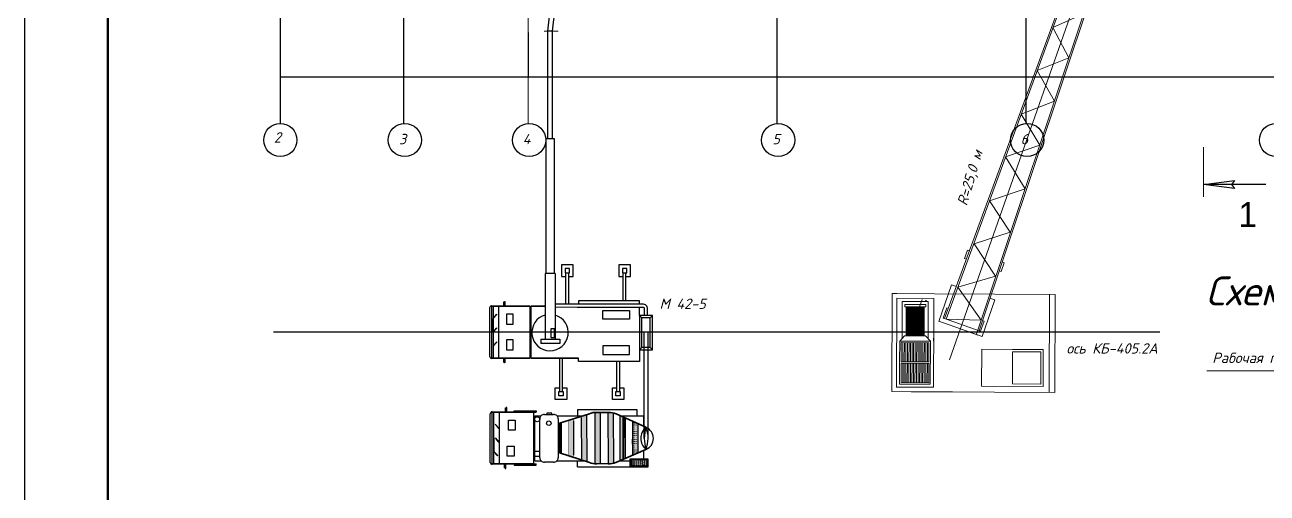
# Model space of a CAD drawing. Header units: millimetres. Extents: x -152693 to 518302, y -31658 to 793547.
# Drawn here: x 332112 to 362055, y 82745 to 94036 of the extents above; entities that cross this region are included whole.
import ezdxf

# ---------------------------------------------------------------- set-up
doc = ezdxf.new("R2010")
doc.units = ezdxf.units.MM
for name, pattern in [('K5LT_AXLED', [19.5, 15, -1.5, 1.5, -1.5]), ('K5LT_REINFORCED', [0]), ('K5LT_THIN', [0])]:
    doc.linetypes.add(name, pattern=pattern)
doc.layers.get('Defpoints').update_dxf_attribs({"color": 2})
for name, color, linetype in [('NABEREJNAJA', 7, 'Continuous'), ('Системный слой', 7, 'Continuous'), ('Слой 1', 7, 'Continuous')]:
    doc.layers.add(name, color=color, linetype=linetype)
doc.layers.add('Несущие линии', color=1, linetype='Continuous', lineweight=50)
doc.styles.get("Standard").update_dxf_attribs({"font": 'arial.ttf'})
doc.styles.add('стиль4', font='isocpeui.ttf', dxfattribs={"height": 2.5})
doc.dimstyles.new('Копия(3) ISO-25', dxfattribs={"dimtxt": 2, "dimasz": 2.5, "dimexe": 1.25, "dimexo": 0.3, "dimgap": 0.3, "dimtad": 1, "dimzin": 9, "dimtxsty": 'стиль4', "dimblk": 'OBLIQUE', "dimcen": 2.5, "dimdle": 1, "dimadec": 0, "dimazin": 0, "dimtfac": 1, "dimtmove": 0, "dimatfit": 3, "dimfxl": 1, "dimarcsym": 0})

# ---------------------------------------------------------------- blocks, each defined once
blk = doc.blocks.new('_Oblique')
at = {"color": 0, "linetype": 'ByBlock', "lineweight": -2}
blk.add_line((-0.5, -0.5), (0.5, 0.5), dxfattribs=at)
blk = doc.blocks.new('*D231')
at = {"color": 0, "lineweight": -2, "transparency": 16777216}
for p, q in [((338269, 93263), (338269, 92779)), ((341240, 93263), (341240, 92779)), ((338268, 92780), (341241, 92780))]:
    blk.add_line(p, q, dxfattribs=at)
at = {"layer": 'Defpoints', "color": 0, "transparency": 16777216}
for p in [(338269, 93264), (341240, 93264), (341240, 92780)]:
    blk.add_point(p, dxfattribs=at)
at = {"color": 0, "lineweight": -2, "transparency": 16777216, "xscale": 2.5, "yscale": 2.5, "zscale": 2.5, "rotation": 180}
blk.add_blockref('_Oblique', (338269, 92780), dxfattribs=at)
at = {"color": 0, "lineweight": -2, "transparency": 16777216, "xscale": 2.5, "yscale": 2.5, "zscale": 2.5}
blk.add_blockref('_Oblique', (341240, 92780), dxfattribs=at)
at = {"color": 0, "lineweight": 9, "transparency": 16777216, "insert": (339295, 92782), "char_height": 2.5, "attachment_point": 5, "style": 'стиль4'}
blk.add_mtext('3000', dxfattribs=at)
blk = doc.blocks.new('*D232')
at = {"color": 0, "lineweight": -2, "transparency": 16777216}
for p, q in [((344240, 93852), (344240, 92779)), ((341240, 93263), (341240, 92779)), ((341239, 92780), (344241, 92780))]:
    blk.add_line(p, q, dxfattribs=at)
at = {"layer": 'Defpoints', "color": 0, "transparency": 16777216}
for p in [(344240, 93853), (341240, 93264), (344240, 92780)]:
    blk.add_point(p, dxfattribs=at)
at = {"color": 0, "lineweight": -2, "transparency": 16777216, "xscale": 2.5, "yscale": 2.5, "zscale": 2.5, "rotation": 180}
blk.add_blockref('_Oblique', (341240, 92780), dxfattribs=at)
at = {"color": 0, "lineweight": -2, "transparency": 16777216, "xscale": 2.5, "yscale": 2.5, "zscale": 2.5}
blk.add_blockref('_Oblique', (344240, 92780), dxfattribs=at)
at = {"color": 0, "lineweight": 9, "transparency": 16777216, "insert": (342740, 92782), "char_height": 2.5, "attachment_point": 5, "style": 'стиль4'}
blk.add_mtext('3000', dxfattribs=at)
blk = doc.blocks.new('*D233')
at = {"color": 0, "lineweight": -2, "transparency": 16777216}
for p, q in [((344240, 93852), (344240, 92779)), ((350240, 93263), (350240, 92779)), ((344239, 92780), (350241, 92780))]:
    blk.add_line(p, q, dxfattribs=at)
at = {"layer": 'Defpoints', "color": 0, "transparency": 16777216}
for p in [(344240, 93853), (350240, 93264), (350240, 92780)]:
    blk.add_point(p, dxfattribs=at)
at = {"color": 0, "lineweight": -2, "transparency": 16777216, "xscale": 2.5, "yscale": 2.5, "zscale": 2.5, "rotation": 180}
blk.add_blockref('_Oblique', (344240, 92780), dxfattribs=at)
at = {"color": 0, "lineweight": -2, "transparency": 16777216, "xscale": 2.5, "yscale": 2.5, "zscale": 2.5}
blk.add_blockref('_Oblique', (350240, 92780), dxfattribs=at)
at = {"color": 0, "lineweight": 9, "transparency": 16777216, "insert": (346752, 92782), "char_height": 2.5, "attachment_point": 5, "style": 'стиль4'}
blk.add_mtext('6000', dxfattribs=at)
blk = doc.blocks.new('*D234')
at = {"color": 0, "lineweight": -2, "transparency": 16777216}
for p, q in [((350240, 93263), (350240, 92779)), ((356240, 93263), (356240, 92779)), ((350239, 92780), (356241, 92780))]:
    blk.add_line(p, q, dxfattribs=at)
at = {"layer": 'Defpoints', "color": 0, "transparency": 16777216}
for p in [(350240, 93264), (356240, 93264), (356240, 92780)]:
    blk.add_point(p, dxfattribs=at)
at = {"color": 0, "lineweight": -2, "transparency": 16777216, "xscale": 2.5, "yscale": 2.5, "zscale": 2.5, "rotation": 180}
blk.add_blockref('_Oblique', (350240, 92780), dxfattribs=at)
at = {"color": 0, "lineweight": -2, "transparency": 16777216, "xscale": 2.5, "yscale": 2.5, "zscale": 2.5}
blk.add_blockref('_Oblique', (356240, 92780), dxfattribs=at)
at = {"color": 0, "lineweight": 9, "transparency": 16777216, "insert": (352752, 92782), "char_height": 2.5, "attachment_point": 5, "style": 'стиль4'}
blk.add_mtext('6000', dxfattribs=at)
blk = doc.blocks.new('*D235')
at = {"color": 0, "lineweight": -2, "transparency": 16777216}
for p, q in [((356240, 93263), (356240, 92779)), ((362240, 93263), (362240, 92779)), ((356239, 92780), (362241, 92780))]:
    blk.add_line(p, q, dxfattribs=at)
at = {"layer": 'Defpoints', "color": 0, "transparency": 16777216}
for p in [(356240, 93264), (362240, 93264), (362240, 92780)]:
    blk.add_point(p, dxfattribs=at)
at = {"color": 0, "lineweight": -2, "transparency": 16777216, "xscale": 2.5, "yscale": 2.5, "zscale": 2.5, "rotation": 180}
blk.add_blockref('_Oblique', (356240, 92780), dxfattribs=at)
at = {"color": 0, "lineweight": -2, "transparency": 16777216, "xscale": 2.5, "yscale": 2.5, "zscale": 2.5}
blk.add_blockref('_Oblique', (362240, 92780), dxfattribs=at)
at = {"color": 0, "lineweight": 9, "transparency": 16777216, "insert": (358752, 92782), "char_height": 2.5, "attachment_point": 5, "style": 'стиль4'}
blk.add_mtext('6000', dxfattribs=at)
blk = doc.blocks.new('тмитмит')
at = {"lineweight": 13}
for p, q in [((1269.92, -4810.59), (1301.14, -4725.33)), ((1270.09, -4810.65), (1301.25, -4725.56)), ((1270.52, -4815.56), (1302.12, -4725.34)), ((1273.91, -4811.99), (1302.66, -4726.06)), ((1274.09, -4812.05), (1302.89, -4725.94)), ((1301.94, -4728.21), (1301.13, -4725.89)), ((1301.13, -4725.89), (1302.66, -4726.06)), ((1301.15, -4725.32), (1302.89, -4725.94)), ((1301.25, -4725.56), (1301.92, -4725.8)), ((1301.99, -4725.59), (1301.91, -4725.83)), ((1301.92, -4725.8), (1301.91, -4725.83)), ((1301.91, -4725.83), (1301.98, -4725.86)), ((1302.05, -4725.65), (1301.98, -4725.86)), ((1301.99, -4725.59), (1302.06, -4725.61)), ((1301.99, -4725.82), (1302.66, -4726.06)), ((1302.05, -4725.65), (1302.06, -4725.61)), ((1299.81, -4729.5), (1301.94, -4728.21)), ((1300.73, -4731.84), (1299.81, -4729.5)), ((1298.49, -4733.1), (1300.73, -4731.84)), ((1299.52, -4735.46), (1298.49, -4733.1)), ((1297.18, -4736.67), (1299.52, -4735.46)), ((1298.31, -4739.06), (1297.18, -4736.67)), ((1295.76, -4740.57), (1298.31, -4739.06)), ((1296.98, -4743.05), (1295.76, -4740.57)), ((1294.45, -4744.15), (1296.98, -4743.05)), ((1294.45, -4744.15), (1295.46, -4747.59)), ((1295.46, -4747.59), (1292.5, -4749.47)), ((1292.5, -4749.47), (1293.71, -4752.83)), ((1293.71, -4752.83), (1290.59, -4754.68)), ((1290.59, -4754.68), (1291.95, -4758.07)), ((1291.95, -4758.07), (1288.68, -4759.89)), ((1288.68, -4759.89), (1290.18, -4763.36)), ((1290.18, -4763.36), (1286.77, -4765.12)), ((1286.77, -4765.12), (1288.42, -4768.62)), ((1288.42, -4768.62), (1284.87, -4770.31)), ((1284.87, -4770.31), (1286.67, -4773.86)), ((1286.67, -4773.86), (1282.97, -4775.49)), ((1282.97, -4775.49), (1284.9, -4779.15)), ((1284.9, -4779.15), (1281.06, -4780.7)), ((1281.06, -4780.7), (1283.14, -4784.4)), ((1283.14, -4784.4), (1279.14, -4785.96)), ((1279.14, -4785.96), (1281.38, -4789.67)), ((1281.38, -4789.67), (1277.25, -4791.1)), ((1277.25, -4791.1), (1279.62, -4794.93)), ((1279.62, -4794.93), (1275.32, -4796.38)), ((1275.32, -4796.38), (1277.82, -4800.16)), ((1277.82, -4800.16), (1273.46, -4801.58)), ((1272.67, -4802.33), (1272.32, -4803.35)), ((1272.67, -4802.33), (1272.92, -4802.41)), ((1273.46, -4801.58), (1276.06, -4805.48)), ((1272.32, -4803.35), (1272.54, -4803.43)), ((1277.1, -4803.87), (1276.74, -4804.9)), ((1276.85, -4803.79), (1277.1, -4803.87)), ((1276.06, -4805.48), (1271.52, -4806.81)), ((1276.51, -4804.82), (1276.74, -4804.9)), ((1269.21, -4810.93), (1270.76, -4806.51)), ((1270.76, -4806.51), (1271.35, -4806.72)), ((1271.52, -4806.81), (1274.32, -4810.77)), ((1263.6, -4807.57), (1263.54, -4819.4)), ((1268.7, -4807.59), (1263.6, -4807.57)), ((1263.6, -4807.57), (1264.16, -4807.57)), ((1263.6, -4807.57), (1263.6, -4808.12)), ((1264.15, -4808.13), (1264.1, -4818.85)), ((1264.15, -4808.13), (1268.61, -4808.15)), ((1264.82, -4808.53), (1264.8, -4812.97)), ((1267.94, -4808.54), (1264.82, -4808.53)), ((1267.64, -4808.89), (1265.12, -4808.88)), ((1265.12, -4808.88), (1265.12, -4809.16)), ((1266.78, -4809.5), (1267.21, -4808.28)), ((1267.57, -4808.4), (1267.76, -4808.47)), ((1267.64, -4808.89), (1267.64, -4809.17)), ((1267.64, -4808.89), (1267.64, -4809.17)), ((1267.92, -4812.99), (1267.94, -4808.54)), ((1268.6, -4810.92), (1268.61, -4808.15)), ((1268.6, -4810.92), (1268.61, -4808.7)), ((1283.25, -4807.67), (1268.7, -4807.59)), ((1274.43, -4812.75), (1275.97, -4808.34)), ((1275.38, -4808.13), (1275.97, -4808.34)), ((1282.51, -4819.5), (1282.57, -4807.66)), ((1283.25, -4807.67), (1283.19, -4819.5)), ((1267.64, -4809.17), (1265.12, -4809.16)), ((1265.12, -4809.16), (1265.28, -4809.16)), ((1265.28, -4809.16), (1265.27, -4812.65)), ((1267.47, -4809.21), (1265.28, -4809.2)), ((1267.47, -4809.24), (1265.28, -4809.23)), ((1267.47, -4809.28), (1265.28, -4809.27)), ((1267.47, -4809.32), (1265.28, -4809.31)), ((1267.47, -4809.36), (1265.28, -4809.34)), ((1267.47, -4809.39), (1265.28, -4809.38)), ((1267.47, -4809.43), (1265.28, -4809.42)), ((1267.47, -4809.47), (1265.28, -4809.46)), ((1267.47, -4809.5), (1265.28, -4809.49)), ((1267.47, -4809.54), (1265.28, -4809.53)), ((1267.47, -4809.58), (1265.28, -4809.57)), ((1267.47, -4809.61), (1265.28, -4809.6)), ((1267.47, -4809.65), (1265.28, -4809.64)), ((1267.47, -4809.69), (1265.28, -4809.68)), ((1267.47, -4809.73), (1265.28, -4809.71)), ((1267.47, -4809.76), (1265.28, -4809.75)), ((1267.47, -4809.8), (1265.28, -4809.79)), ((1267.47, -4809.84), (1265.28, -4809.83)), ((1267.47, -4809.87), (1265.28, -4809.86)), ((1267.47, -4809.91), (1265.28, -4809.9)), ((1267.47, -4809.95), (1265.28, -4809.94)), ((1267.47, -4809.98), (1265.28, -4809.97)), ((1267.47, -4810.02), (1265.28, -4810.01)), ((1267.47, -4810.06), (1265.28, -4810.05)), ((1267.47, -4810.1), (1265.28, -4810.08)), ((1267.47, -4810.13), (1265.28, -4810.12)), ((1267.47, -4810.17), (1265.28, -4810.16)), ((1267.47, -4810.21), (1265.28, -4810.2)), ((1267.47, -4810.24), (1265.28, -4810.23)), ((1267.47, -4810.28), (1265.28, -4810.27)), ((1267.47, -4810.32), (1265.28, -4810.31)), ((1267.47, -4810.35), (1265.28, -4810.34)), ((1267.47, -4810.39), (1265.28, -4810.38)), ((1267.12, -4810.19), (1267.29, -4810.25)), ((1267.47, -4809.17), (1267.46, -4812.66)), ((1267.64, -4809.17), (1267.47, -4809.17)), ((1267.47, -4809.17), (1267.47, -4809.21)), ((1267.47, -4809.21), (1267.47, -4809.24)), ((1267.47, -4809.24), (1267.47, -4809.28)), ((1267.47, -4809.28), (1267.47, -4809.32)), ((1267.47, -4809.32), (1267.47, -4809.36)), ((1267.47, -4809.36), (1267.47, -4809.39)), ((1267.47, -4809.39), (1267.47, -4809.43)), ((1267.47, -4809.43), (1267.47, -4809.47)), ((1267.47, -4809.47), (1267.47, -4809.5)), ((1267.47, -4809.5), (1267.47, -4809.54)), ((1267.47, -4809.54), (1267.47, -4809.58)), ((1267.47, -4809.58), (1267.47, -4809.61)), ((1267.47, -4809.61), (1267.47, -4809.65)), ((1267.47, -4809.65), (1267.47, -4809.69)), ((1267.47, -4809.69), (1267.47, -4809.73)), ((1267.47, -4809.73), (1267.47, -4809.76)), ((1267.47, -4809.76), (1267.47, -4809.8)), ((1267.47, -4809.8), (1267.47, -4809.84)), ((1267.47, -4809.84), (1267.47, -4809.87)), ((1267.47, -4809.87), (1267.47, -4809.91)), ((1267.47, -4809.91), (1267.47, -4809.95)), ((1267.47, -4809.95), (1267.47, -4809.98)), ((1267.47, -4809.98), (1267.47, -4810.02)), ((1267.47, -4810.02), (1267.47, -4810.06)), ((1267.47, -4810.06), (1267.47, -4810.1)), ((1267.47, -4810.1), (1267.47, -4810.13)), ((1267.47, -4810.13), (1267.47, -4810.17)), ((1267.47, -4810.17), (1267.47, -4810.21)), ((1267.47, -4810.21), (1267.47, -4810.24)), ((1267.47, -4810.24), (1267.47, -4810.28)), ((1267.47, -4810.28), (1267.47, -4810.32)), ((1267.47, -4810.32), (1267.47, -4810.35)), ((1267.47, -4810.35), (1267.47, -4810.39)), ((1267.47, -4810.39), (1267.47, -4810.43)), ((1270.17, -4809.31), (1269.75, -4810.54)), ((1270.37, -4809.38), (1270.17, -4809.31)), ((1267.46, -4811.06), (1265.27, -4811.05)), ((1267.46, -4811.09), (1265.27, -4811.08)), ((1267.46, -4811.13), (1265.27, -4811.12)), ((1267.46, -4811.17), (1265.27, -4811.16)), ((1267.46, -4811.2), (1265.27, -4811.19)), ((1267.46, -4811.24), (1265.27, -4811.23)), ((1267.46, -4811.28), (1265.27, -4811.27)), ((1267.46, -4811.32), (1265.27, -4811.3)), ((1267.46, -4811.35), (1265.27, -4811.34)), ((1267.46, -4811.39), (1265.27, -4811.38)), ((1267.46, -4811.43), (1265.27, -4811.42)), ((1267.46, -4811.46), (1265.27, -4811.45)), ((1267.46, -4811.5), (1265.27, -4811.49)), ((1267.46, -4811.54), (1265.27, -4811.53)), ((1267.46, -4811.57), (1265.27, -4811.56)), ((1267.46, -4811.61), (1265.27, -4811.6)), ((1267.46, -4811.65), (1265.27, -4811.64)), ((1267.46, -4811.69), (1265.27, -4811.67)), ((1267.46, -4811.72), (1265.27, -4811.71)), ((1267.46, -4811.76), (1265.27, -4811.75)), ((1267.46, -4811.8), (1265.27, -4811.79)), ((1267.46, -4811.83), (1265.27, -4811.82)), ((1267.46, -4811.87), (1265.27, -4811.86)), ((1267.47, -4810.43), (1265.28, -4810.42)), ((1267.47, -4810.47), (1265.28, -4810.45)), ((1267.47, -4810.5), (1265.28, -4810.49)), ((1267.47, -4810.54), (1265.28, -4810.53)), ((1267.47, -4810.58), (1265.28, -4810.57)), ((1267.47, -4810.61), (1265.28, -4810.6)), ((1267.47, -4810.65), (1265.28, -4810.64)), ((1267.47, -4810.69), (1265.28, -4810.68)), ((1267.47, -4810.72), (1265.28, -4810.71)), ((1267.46, -4810.76), (1265.28, -4810.75)), ((1267.46, -4810.8), (1265.28, -4810.79)), ((1267.46, -4810.83), (1265.28, -4810.82)), ((1267.46, -4810.87), (1265.28, -4810.86)), ((1267.46, -4810.91), (1265.28, -4810.9)), ((1267.46, -4810.95), (1265.28, -4810.94)), ((1267.46, -4810.98), (1265.28, -4810.97)), ((1267.46, -4811.02), (1265.28, -4811.01)), ((1267.47, -4810.72), (1267.46, -4810.76)), ((1267.46, -4810.76), (1267.46, -4810.8)), ((1267.46, -4810.8), (1267.46, -4810.83)), ((1267.46, -4810.83), (1267.46, -4810.87)), ((1267.46, -4810.87), (1267.46, -4810.91)), ((1267.46, -4810.91), (1267.46, -4810.95)), ((1267.46, -4810.95), (1267.46, -4810.98)), ((1267.46, -4810.98), (1267.46, -4811.02)), ((1267.46, -4811.02), (1267.46, -4811.06)), ((1267.46, -4811.06), (1267.46, -4811.09)), ((1267.46, -4811.09), (1267.46, -4811.13)), ((1267.46, -4811.13), (1267.46, -4811.17)), ((1267.46, -4811.17), (1267.46, -4811.2)), ((1267.46, -4811.2), (1267.46, -4811.24)), ((1267.46, -4811.24), (1267.46, -4811.28)), ((1267.46, -4811.28), (1267.46, -4811.32)), ((1267.46, -4811.32), (1267.46, -4811.35)), ((1267.46, -4811.35), (1267.46, -4811.39)), ((1267.46, -4811.39), (1267.46, -4811.43)), ((1267.46, -4811.43), (1267.46, -4811.46)), ((1267.46, -4811.46), (1267.46, -4811.5)), ((1267.46, -4811.5), (1267.46, -4811.54)), ((1267.46, -4811.54), (1267.46, -4811.57)), ((1267.46, -4811.57), (1267.46, -4811.61)), ((1267.46, -4811.61), (1267.46, -4811.65)), ((1267.46, -4811.65), (1267.46, -4811.69)), ((1267.46, -4811.69), (1267.46, -4811.72)), ((1267.46, -4811.72), (1267.46, -4811.76)), ((1267.46, -4811.76), (1267.46, -4811.8)), ((1267.46, -4811.8), (1267.46, -4811.83)), ((1267.46, -4811.83), (1267.46, -4811.87)), ((1267.46, -4811.87), (1267.46, -4811.91)), ((1267.47, -4810.43), (1267.47, -4810.47)), ((1267.47, -4810.47), (1267.47, -4810.5)), ((1267.47, -4810.5), (1267.47, -4810.54)), ((1267.47, -4810.54), (1267.47, -4810.58)), ((1267.47, -4810.58), (1267.47, -4810.61)), ((1267.47, -4810.61), (1267.47, -4810.65)), ((1267.47, -4810.65), (1267.47, -4810.69)), ((1267.47, -4810.69), (1267.47, -4810.72)), ((1268.56, -4818.87), (1268.6, -4810.92)), ((1274.43, -4812.75), (1269.2, -4810.92)), ((1269.92, -4810.6), (1269.75, -4810.54)), ((1269.92, -4810.6), (1274.09, -4812.05)), ((1274.32, -4810.77), (1270.09, -4810.65)), ((1271.82, -4811.84), (1273.92, -4812.57)), ((1274.68, -4810.89), (1274.26, -4812.11)), ((1274.49, -4810.83), (1274.68, -4810.89)), ((1274.49, -4810.83), (1274.68, -4810.89)), ((1264.48, -4815.8), (1264.5, -4813.3)), ((1265.1, -4812.65), (1264.5, -4813.3)), ((1268.22, -4813.32), (1264.5, -4813.3)), ((1264.89, -4813.3), (1264.71, -4813.3)), ((1265.08, -4813.3), (1264.89, -4813.3)), ((1265.26, -4813.3), (1265.08, -4813.3)), ((1267.62, -4812.66), (1265.1, -4812.65)), ((1265.44, -4813.3), (1265.26, -4813.3)), ((1267.46, -4811.91), (1265.27, -4811.9)), ((1267.46, -4811.94), (1265.27, -4811.93)), ((1267.46, -4811.98), (1265.27, -4811.97)), ((1267.46, -4812.02), (1265.27, -4812.01)), ((1267.46, -4812.06), (1265.27, -4812.04)), ((1267.46, -4812.09), (1265.27, -4812.08)), ((1267.46, -4812.13), (1265.27, -4812.12)), ((1267.46, -4812.17), (1265.27, -4812.16)), ((1267.46, -4812.2), (1265.27, -4812.19)), ((1267.46, -4812.24), (1265.27, -4812.23)), ((1267.46, -4812.28), (1265.27, -4812.27)), ((1267.46, -4812.31), (1265.27, -4812.3)), ((1267.46, -4812.35), (1265.27, -4812.34)), ((1267.46, -4812.39), (1265.27, -4812.38)), ((1267.46, -4812.43), (1265.27, -4812.41)), ((1267.46, -4812.46), (1265.27, -4812.45)), ((1267.46, -4812.5), (1265.27, -4812.49)), ((1267.46, -4812.54), (1265.27, -4812.53)), ((1267.46, -4812.57), (1265.27, -4812.56)), ((1267.46, -4812.61), (1265.27, -4812.6)), ((1267.46, -4812.65), (1265.27, -4812.64)), ((1265.63, -4813.3), (1265.44, -4813.3)), ((1265.81, -4813.3), (1265.63, -4813.3)), ((1266, -4813.3), (1265.81, -4813.3)), ((1266.18, -4813.3), (1266, -4813.3)), ((1266.37, -4813.31), (1266.18, -4813.3)), ((1266.55, -4813.31), (1266.37, -4813.31)), ((1266.74, -4813.31), (1266.55, -4813.31)), ((1266.92, -4813.31), (1266.74, -4813.31)), ((1267.11, -4813.31), (1266.92, -4813.31)), ((1267.29, -4813.31), (1267.11, -4813.31)), ((1267.48, -4813.31), (1267.29, -4813.31)), ((1267.46, -4811.91), (1267.46, -4811.94)), ((1267.46, -4811.94), (1267.46, -4811.98)), ((1267.46, -4811.98), (1267.46, -4812.02)), ((1267.46, -4812.02), (1267.46, -4812.06)), ((1267.46, -4812.06), (1267.46, -4812.09)), ((1267.46, -4812.09), (1267.46, -4812.13)), ((1267.46, -4812.13), (1267.46, -4812.17)), ((1267.46, -4812.17), (1267.46, -4812.2)), ((1267.46, -4812.2), (1267.46, -4812.24)), ((1267.46, -4812.24), (1267.46, -4812.28)), ((1267.46, -4812.28), (1267.46, -4812.31)), ((1267.46, -4812.31), (1267.46, -4812.35)), ((1267.46, -4812.35), (1267.46, -4812.39)), ((1267.46, -4812.39), (1267.46, -4812.43)), ((1267.46, -4812.43), (1267.46, -4812.46)), ((1267.46, -4812.46), (1267.46, -4812.5)), ((1267.46, -4812.5), (1267.46, -4812.54)), ((1267.46, -4812.54), (1267.46, -4812.57)), ((1267.46, -4812.57), (1267.46, -4812.61)), ((1267.46, -4812.61), (1267.46, -4812.65)), ((1267.66, -4813.31), (1267.48, -4813.31)), ((1267.62, -4812.66), (1268.22, -4813.32)), ((1267.85, -4813.31), (1267.66, -4813.31)), ((1268.03, -4813.31), (1267.85, -4813.31)), ((1268.22, -4813.32), (1268.03, -4813.31)), ((1268.19, -4818.5), (1268.22, -4813.32)), ((1268.22, -4813.32), (1268.21, -4815.91)), ((1268.59, -4812.95), (1268.59, -4813.32)), ((1273.91, -4811.99), (1273.73, -4812.51)), ((1273.92, -4812.57), (1273.74, -4812.51)), ((1274.09, -4812.05), (1274.26, -4812.11)), ((1264.7, -4813.48), (1264.69, -4815.8)), ((1268.03, -4813.5), (1264.7, -4813.48)), ((1264.89, -4813.48), (1264.88, -4815.8)), ((1265.07, -4813.48), (1265.06, -4815.8)), ((1265.26, -4813.49), (1265.25, -4815.8)), ((1265.44, -4813.49), (1265.43, -4815.8)), ((1265.63, -4813.49), (1265.62, -4815.8)), ((1265.81, -4813.49), (1265.8, -4815.8)), ((1266, -4813.49), (1265.99, -4815.81)), ((1266.18, -4813.49), (1266.17, -4815.81)), ((1266.37, -4813.49), (1266.36, -4815.81)), ((1266.55, -4813.49), (1266.54, -4815.81)), ((1266.74, -4813.49), (1266.73, -4815.81)), ((1266.92, -4813.49), (1266.91, -4815.81)), ((1267.11, -4813.49), (1267.1, -4815.81)), ((1267.29, -4813.5), (1267.28, -4815.81)), ((1267.48, -4813.5), (1267.47, -4815.81)), ((1267.66, -4813.5), (1267.65, -4815.81)), ((1267.85, -4813.5), (1267.84, -4815.81)), ((1268.03, -4813.5), (1268.02, -4815.82)), ((1274.38, -4818.72), (1274.4, -4814.28)), ((1274.4, -4814.28), (1281.8, -4814.32)), ((1278.1, -4814.58), (1278.08, -4818.46)), ((1281.8, -4814.32), (1278.1, -4814.3)), ((1281.52, -4814.59), (1278.1, -4814.58)), ((1281.52, -4814.59), (1281.5, -4818.48)), ((1281.8, -4814.32), (1281.52, -4814.32)), ((1281.78, -4818.76), (1281.8, -4814.32)), ((1281.8, -4814.32), (1281.8, -4814.59)), ((1264.47, -4818.48), (1264.48, -4815.8)), ((1264.69, -4815.98), (1264.68, -4818.3)), ((1268.02, -4815.82), (1264.69, -4815.8)), ((1268.02, -4816), (1264.69, -4815.98)), ((1264.88, -4815.98), (1264.87, -4818.3)), ((1265.06, -4815.99), (1265.05, -4818.3)), ((1265.25, -4815.99), (1265.24, -4818.3)), ((1265.43, -4815.99), (1265.42, -4818.3)), ((1265.62, -4815.99), (1265.6, -4818.3)), ((1265.8, -4815.99), (1265.79, -4818.31)), ((1265.99, -4815.99), (1265.97, -4818.31)), ((1266.17, -4815.99), (1266.16, -4818.31)), ((1266.36, -4815.99), (1266.34, -4818.31)), ((1266.54, -4815.99), (1266.53, -4818.31)), ((1266.73, -4815.99), (1266.71, -4818.31)), ((1266.91, -4815.99), (1266.9, -4818.31)), ((1267.1, -4816), (1267.08, -4818.31)), ((1267.28, -4816), (1267.27, -4818.31)), ((1267.47, -4816), (1267.45, -4818.31)), ((1267.65, -4816), (1267.64, -4818.32)), ((1267.84, -4816), (1267.82, -4818.32)), ((1268.02, -4816), (1268.01, -4818.32)), ((1268.21, -4815.91), (1268.21, -4815.82)), ((1268.21, -4815.91), (1268.21, -4816)), ((1263.54, -4819.4), (1263.54, -4818.85)), ((1264.1, -4818.85), (1268.56, -4818.87)), ((1264.1, -4818.85), (1264.47, -4818.85)), ((1268.19, -4818.5), (1264.47, -4818.48)), ((1268.01, -4818.32), (1264.68, -4818.3)), ((1268.56, -4818.87), (1268.19, -4818.87)), ((1268.56, -4818.87), (1268.56, -4818.5)), ((1281.78, -4818.76), (1274.38, -4818.72)), ((1281.5, -4818.48), (1278.08, -4818.46)), ((1281.78, -4818.76), (1281.78, -4818.48)), ((1282.51, -4819.5), (1282.52, -4818.76)), ((1268.64, -4819.43), (1263.54, -4819.4)), ((1266.15, -4819.42), (1265.87, -4819.42)), ((1266.42, -4819.42), (1266.15, -4819.42)), ((1266.7, -4819.42), (1266.42, -4819.42)), ((1266.98, -4819.42), (1266.7, -4819.42)), ((1267.26, -4819.42), (1266.98, -4819.42)), ((1267.53, -4819.42), (1267.26, -4819.42)), ((1267.81, -4819.43), (1267.53, -4819.42)), ((1268.09, -4819.43), (1267.81, -4819.43)), ((1268.37, -4819.43), (1268.09, -4819.43)), ((1268.64, -4819.43), (1268.37, -4819.43)), ((1268.64, -4819.43), (1283.19, -4819.5)), ((1268.92, -4819.43), (1268.64, -4819.43)), ((1269.2, -4819.43), (1268.92, -4819.43)), ((1269.48, -4819.43), (1269.2, -4819.43)), ((1269.75, -4819.44), (1269.48, -4819.43)), ((1270.03, -4819.44), (1269.75, -4819.44)), ((1270.31, -4819.44), (1270.03, -4819.44)), ((1270.59, -4819.44), (1270.31, -4819.44)), ((1270.86, -4819.44), (1270.59, -4819.44))]:
    blk.add_line(p, q, dxfattribs=at)
blk.add_arc((1301.96, -4725.81), 0.491, 2.814, 138.579, dxfattribs=at)

msp = doc.modelspace()

# ---------------------------------------------------------------- hatches: boundary and pattern name
for points in [[(345208.5623, 84499.64973), (345338.10938, 84539.78058), (345336.90232, 83608.29416), (345208.19548, 83648.89413)], [(345522.65144, 84596.94767), (345651.83205, 84636.965), (345652.10897, 83508.86372), (345518.15067, 83551.12023)], [(345846.89058, 84691.36336), (345975.87661, 84691.67728), (345978.89298, 83452.28077), (345849.90695, 83451.96685)], [(346166.99325, 84692.14241), (346296.02447, 84673.89185), (346298.94931, 83472.10358), (346170.0116, 83451.93412)], [(346451.6451, 84617.69295), (346527.71287, 84583.80003), (346525.18978, 83559.41792), (346454.29693, 83528.0859)], [(346759.42165, 84480.55934), (346888.59898, 84423.0028), (346888.83405, 83711.18857), (346759.39685, 83655.97446)]]:
    msp.add_hatch(color=256).paths.add_polyline_path(points)

# ---------------------------------------------------------------- linework, layer by layer
at = {"color": 7, "lineweight": 9}
msp.add_line((344240.36288, 103883.49412), (344240.36288, 91658.22345), dxfattribs=at)
at = {"color": 254, "lineweight": 20, "ltscale": 100}
msp.add_line((344629.80114, 93884.70811), (344962.91266, 93884.70811), dxfattribs=at)
for p, q in [((344718.21537, 91284.14853), (344718.21537, 93884.70811)), ((344831.19272, 93884.70811), (344718.21537, 93884.70811)), ((344831.19272, 91284.14853), (344831.19272, 93884.70811)), ((344875.08493, 91284.14853), (344674.32316, 91284.14853)), ((344674.32316, 88043.86445), (344674.32316, 91284.14853)), ((344875.08493, 88043.86445), (344875.08493, 91284.14853)), ((344655.48151, 88043.86445), (344655.48151, 86456.81131)), ((344893.54669, 88043.86445), (344655.48151, 88043.86445)), ((344893.54669, 88043.86445), (344893.54669, 86456.81131)), ((345151.89764, 87298.54216), (345151.89764, 88056.39815)), ((345221.50841, 87298.54216), (345221.50841, 88056.39815)), ((346531.5324, 87382.16216), (346531.5324, 88056.39815)), ((346601.14317, 87382.16216), (346601.14317, 88056.39815)), ((343313.40775, 87214.8686), (343313.66525, 86046.10047)), ((343355.97089, 87262.42228), (343355.97087, 85989.19734)), ((343402.3117, 87250.31608), (343402.3117, 85999.7552)), ((343531.93821, 87250.31608), (343531.93821, 85999.7552)), ((343664.23613, 87349.17781), (343652.13139, 87349.17781)), ((343652.13139, 87349.17781), (343652.13139, 87250.60981)), ((343664.23613, 87250.60981), (343664.23613, 87349.17781)), ((343670.13737, 87331.33263), (343664.23613, 87331.33263)), ((343664.23613, 87308.97649), (343670.13737, 87308.97649)), ((344285.76107, 87250.31607), (344285.76107, 85999.7552)), ((344310.28388, 87250.31607), (344310.28388, 85999.7552)), ((345460.43084, 87298.54216), (344893.54669, 87298.54216)), ((345421.67679, 87224.78127), (344893.54669, 87225.00739)), ((347008.20152, 87223.77943), (345421.67679, 87224.78127)), ((346929.67166, 87382.16216), (345460.42843, 87382.16216)), ((345460.42843, 87382.16216), (345460.43084, 87298.54216)), ((347002.24041, 87298.54216), (345460.43084, 87298.54216)), ((346927.21975, 87029.30307), (346927.34259, 87223.83049)), ((346929.67166, 87298.54216), (346929.67166, 87382.16216)), ((347047.09113, 87029.72727), (347046.8124, 87187.61741)), ((347121.80496, 87029.72727), (347121.80496, 87186.56086)), ((343402.3117, 86952.73209), (343491.11117, 87051.49706)), ((343402.3117, 86625.03564), (343402.3117, 86953.28564)), ((343430.51681, 86997.64046), (343484.52549, 87057.71024)), ((343430.51681, 86997.64046), (343437.1025, 86991.71927)), ((343491.11117, 87051.78905), (343484.52549, 87057.71024)), ((344285.76107, 87118.65027), (344310.28388, 87118.65027)), ((346926.77762, 87029.72727), (346984.97946, 86973.8853)), ((347184.07298, 86974.4513), (346984.97946, 86973.8853)), ((346984.97946, 86257.97017), (346984.97946, 86973.8853)), ((347242.4665, 87029.98266), (347183.99848, 86973.8853)), ((347184.01124, 86257.95793), (347184.05892, 86973.94329)), ((343402.3117, 86625.03564), (343491.11117, 86723.80061)), ((343430.51681, 86669.85843), (343484.52549, 86729.92821)), ((343430.51681, 86669.85843), (343437.1025, 86663.93725)), ((343491.11117, 86724.00703), (343484.52549, 86729.92821)), ((347041.37072, 84065.14376), (347041.37072, 86630.48453)), ((347135.03242, 84065.07104), (347135.03242, 86630.41181)), ((343402.3117, 86289.36744), (343491.11117, 86388.1324)), ((343430.51681, 86333.98381), (343484.52549, 86394.05359)), ((343430.51681, 86333.98381), (343437.1025, 86328.06262)), ((343491.11117, 86388.1324), (343484.52549, 86394.05359)), ((344550.41768, 86456.81131), (345006.88131, 86456.81131)), ((344550.41768, 86456.81131), (344550.41768, 86354.33823)), ((345006.88131, 86354.33823), (344550.41768, 86354.33823)), ((345006.88131, 86456.81131), (345006.88131, 86354.33823)), ((346926.51144, 86201.87282), (346984.97946, 86257.97017)), ((347183.99848, 86258.36778), (346984.97946, 86257.97017)), ((347242.4665, 86201.87282), (347183.99848, 86257.97017)), ((343652.13139, 85999.7552), (343652.13139, 85901.18719)), ((343664.23613, 85901.18719), (343664.23613, 85999.7552)), ((343670.13737, 85944.14345), (343664.23613, 85944.14345)), ((344285.76107, 86142.83214), (344310.28388, 86142.83214)), ((344996.33428, 85999.3197), (344996.33428, 85193.23762)), ((345065.94504, 85999.3197), (345065.94504, 85193.23762)), ((345460.42843, 85915.98483), (345460.43084, 85999.60483)), ((346926.51144, 86201.87282), (346926.51144, 85915.98483)), ((343652.13139, 85901.18719), (343664.32726, 85901.18719)), ((343664.23613, 85921.78731), (343670.13737, 85921.78731)), ((346926.51144, 85915.98483), (345460.42843, 85915.98483)), ((346375.96903, 85915.98483), (346375.96903, 85193.23762)), ((346445.5798, 85915.98483), (346445.5798, 85193.23762)), ((343697.82363, 84701.37707), (343697.82363, 84799.94507)), ((343697.82363, 84799.94507), (343710.01949, 84799.94507)), ((343709.92837, 84799.94507), (343709.92837, 84701.37707)), ((343709.92837, 84779.34495), (343715.8296, 84779.34495)), ((343715.8296, 84756.98881), (343709.92837, 84756.98881)), ((346872.31411, 84756.22408), (345433.60722, 84756.22408)), ((345433.60722, 84756.22408), (345433.60722, 84605.15682)), ((346872.31411, 84605.15682), (346872.31411, 84756.22408)), ((343330.84973, 83486.26366), (343331.10723, 84655.03179)), ((343373.41287, 83438.70998), (343373.41285, 84711.93492)), ((343419.75368, 83450.81618), (343419.75368, 84701.37707)), ((343549.38019, 83450.81618), (343549.38019, 84701.37707)), ((343909.45377, 84701.37707), (343909.45377, 84731.87853)), ((343909.45377, 84731.87853), (344433.24912, 84731.87853)), ((344380.07633, 83450.81619), (344380.07633, 84701.37707)), ((344380.07633, 84701.37707), (344433.24912, 84701.37707)), ((344404.59915, 83525.06673), (344404.59915, 84605.15682)), ((344404.59915, 84605.15682), (344548.16969, 84605.15682)), ((344433.24912, 84731.87853), (344433.24912, 84703.20951)), ((344433.24912, 84701.37707), (344433.24912, 84703.20951)), ((344524.34016, 83597.17499), (344524.34016, 84537.61094)), ((344636.48356, 84642.33407), (344853.33299, 84642.33407)), ((344941.64686, 84605.15682), (345549.15153, 84605.15682)), ((344965.47639, 84537.61094), (344965.47639, 83597.17499)), ((345037.08754, 84446.5306), (345038.89881, 83702.29796)), ((345337.57554, 84488.78672), (345339.59993, 83656.98499)), ((345522.98381, 84571.7677), (345525.41178, 83574.13882)), ((345651.83285, 84628.36859), (345654.53869, 83516.56623)), ((345846.89058, 84691.36336), (345849.90231, 83453.87219)), ((345975.87333, 84693.0244), (345978.89298, 83452.28077)), ((346166.99181, 84692.73706), (346170.01145, 83451.99343)), ((346296.02447, 84673.89185), (346298.96608, 83465.21243)), ((346451.6451, 84617.69295), (346454.29693, 83528.0859)), ((346479.78063, 84605.15682), (347031.12444, 84605.15682)), ((346527.71287, 84583.80003), (346525.18978, 83559.41792)), ((346537.70194, 84579.34927), (346535.2007, 83563.84238)), ((346572.38631, 84563.89522), (346569.96099, 83579.20515)), ((346582.37538, 84559.44447), (346579.97191, 83583.62961)), ((346759.42165, 84480.55934), (346759.39559, 84141.08839)), ((346759.42165, 84480.55934), (346759.39685, 83655.97446)), ((346887.16339, 84423.64244), (346759.42165, 84480.55934)), ((347031.12444, 84359.49883), (347031.12444, 84605.15682)), ((343448.00393, 84411.76483), (343536.80341, 84312.99986)), ((343476.20905, 84367.14845), (343482.79474, 84373.06964)), ((343476.20905, 84367.14845), (343530.21772, 84307.07867)), ((343536.80341, 84312.99986), (343530.21772, 84307.07867)), ((345015.439, 84439.82436), (345014.3418, 83710.04435)), ((346888.59898, 84423.0028), (346888.83405, 83711.18857)), ((343419.75368, 84076.09662), (343419.75368, 83747.84662)), ((343448.00393, 84076.09662), (343536.80341, 83977.33165)), ((343476.20905, 84031.27383), (343482.79474, 84037.19501)), ((343476.20905, 84031.27383), (343530.21772, 83971.20405)), ((343536.80341, 83977.12523), (343530.21772, 83971.20405)), ((346759.37935, 83929.4418), (346759.38813, 84043.83619)), ((343419.75368, 83748.40017), (343508.55315, 83649.6352)), ((343447.95879, 83703.49181), (343454.54448, 83709.41299)), ((343447.95879, 83703.49181), (343501.96746, 83643.42203)), ((343508.55315, 83649.34321), (343501.96746, 83643.42203)), ((344404.59915, 83757.84842), (344524.34016, 83757.84842)), ((344404.59915, 83638.80261), (344524.34016, 83638.80261)), ((346703.44879, 83572.97945), (347128.04243, 83572.97945)), ((346703.44879, 83373.98405), (346703.44879, 83572.97945)), ((346728.44879, 83547.97945), (347103.04243, 83547.97945)), ((346728.44879, 83398.98405), (346728.44879, 83547.97945)), ((347031.12444, 83572.97945), (347031.12444, 83771.88547)), ((347103.04243, 83547.97945), (347103.04243, 83398.98405)), ((347128.04243, 83572.97945), (347128.04243, 83373.98405)), ((343669.57337, 83351.95446), (343669.57337, 83450.52246)), ((343681.67811, 83351.95446), (343669.57337, 83351.95446)), ((343681.67811, 83450.52246), (343681.67811, 83351.95446)), ((343681.67811, 83392.15577), (343687.57934, 83392.15577)), ((343687.57934, 83369.79964), (343681.67811, 83369.79964)), ((343909.45377, 83450.81619), (343909.45377, 83420.31472)), ((343909.45377, 83420.31472), (344433.24912, 83420.31472)), ((344380.07633, 83450.81619), (344433.24912, 83450.81619)), ((344404.59915, 83525.06673), (344552.18099, 83525.06673)), ((344433.24912, 83450.81619), (344433.24912, 83448.98375)), ((344433.24912, 83420.31472), (344433.24912, 83448.98375)), ((344853.33299, 83492.45186), (344636.48356, 83492.45186)), ((344937.63556, 83525.06673), (345600.74344, 83525.06673)), ((345432.53598, 83376.56096), (345432.7666, 83525.06673)), ((345432.53598, 83376.56096), (346703.44879, 83376.56096)), ((346173.67475, 83450.1695), (345854.67375, 83450.1695)), ((346452.51278, 83525.06673), (346703.44879, 83525.06673)), ((347128.04243, 83373.98405), (346703.44879, 83373.98405)), ((347103.04243, 83398.98405), (346728.44879, 83398.98405))]:
    msp.add_line(p, q)
at = {"lineweight": 35}
for p, q in [((345000.28833, 84435.13101), (345721.23742, 84658.46527)), ((345900.81791, 84693.13725), (346182.82528, 84692.71325)), ((347082.77819, 84336.48387), (346362.30752, 84657.4984)), ((345000.28833, 84435.13101), (344999.49, 83714.72928)), ((344999.49, 83714.72928), (345719.47707, 83487.61277)), ((347082.35678, 83793.73968), (346352.82151, 83482.54136))]:
    msp.add_line(p, q, dxfattribs=at)
at = {"lineweight": 25}
msp.add_lwpolyline([(332111.93635, 114104.16935), (416211.93635, 114104.16935), (416211.93635, 54704.16935), (332111.93635, 54704.16935)], close=True, dxfattribs=at)
for points in [[(345221.50841, 87964.4169), (345328.70124, 87964.4169), (345328.70124, 88249.95109), (345048.94283, 88249.95109), (345048.94283, 87964.4169), (345151.89764, 87964.4169)], [(346601.14317, 87964.4169), (346708.336, 87964.4169), (346708.336, 88249.95109), (346428.57759, 88249.95109), (346428.57759, 87964.4169), (346531.5324, 87964.4169)], [(345065.94504, 85285.21887), (345173.13787, 85285.21887), (345173.13787, 84999.68468), (344893.37946, 84999.68468), (344893.37946, 85285.21887), (344996.33428, 85285.21887)], [(346445.5798, 85285.21887), (346552.77263, 85285.21887), (346552.77263, 84999.68468), (346273.01422, 84999.68468), (346273.01422, 85285.21887), (346375.96903, 85285.21887)]]:
    msp.add_lwpolyline(points)
for points in [[(345238.62254, 88056.39815), (345238.62254, 88161.43192), (345135.26983, 88161.43192), (345135.26983, 88056.39815)], [(346618.2573, 88056.39815), (346618.2573, 88161.43192), (346514.90459, 88161.43192), (346514.90459, 88056.39815)], [(343670.23548, 87362.54595), (343684.88283, 87362.54595), (343684.88283, 87276.94546), (343670.23548, 87276.94546)], [(346684.26049, 87145.5055), (346684.26049, 86936.42561), (346041.79821, 86936.42561), (346041.79821, 87145.5055)], [(343721.94564, 86822.55466), (343885.91595, 86822.55466), (343885.91595, 87061.98132), (343721.94564, 87061.98132)], [(347242.4003, 86201.93634), (347242.4665, 87029.98266), (346927.21975, 87029.72727), (346927.21975, 86201.87282)], [(344876.0685, 86493.6597), (344876.0685, 86704.69192), (344789.81192, 86704.69192), (344789.81192, 86493.6597)], [(343721.94564, 86199.09717), (343885.91595, 86199.09717), (343885.91595, 86438.52383), (343721.94564, 86438.52383)], [(346684.26049, 86086.09458), (346684.26049, 86295.17448), (346041.79821, 86295.17448), (346041.79821, 86086.09458)], [(343670.23548, 85975.35678), (343684.88283, 85975.35678), (343684.88283, 85889.75629), (343670.23548, 85889.75629)], [(345083.05917, 85193.23762), (345083.05917, 85088.20385), (344979.70646, 85088.20385), (344979.70646, 85193.23762)], [(346462.69393, 85193.23762), (346462.69393, 85088.20385), (346359.34122, 85088.20385), (346359.34122, 85193.23762)], [(343715.92772, 84725.77548), (343730.57507, 84725.77548), (343730.57507, 84811.37598), (343715.92772, 84811.37598)], [(343767.63787, 84502.03509), (343931.60819, 84502.03509), (343931.60819, 84262.60843), (343767.63787, 84262.60843)], [(344695.12582, 84642.33407), (344814.33992, 84642.33407), (344814.33992, 84676.7369), (344695.12582, 84676.7369)], [(343739.38761, 83878.5776), (343903.35793, 83878.5776), (343903.35793, 83639.15094), (343739.38761, 83639.15094)], [(343687.67746, 83338.58631), (343702.32481, 83338.58631), (343702.32481, 83424.1868), (343687.67746, 83424.1868)]]:
    msp.add_lwpolyline(points, close=True)
at = {"const_width": 5}
for points in [[(345208.5623, 84499.64973), (345338.10938, 84539.78058), (345336.90232, 83608.29416), (345208.19548, 83648.89413), (345208.5623, 84499.64973)], [(345522.65144, 84596.94767), (345651.83205, 84636.965), (345652.10897, 83508.86372), (345518.15067, 83551.12023), (345522.65144, 84596.94767)], [(345846.89058, 84691.36336), (345975.87661, 84691.67728), (345978.89298, 83452.28077), (345849.90695, 83451.96685), (345846.89058, 84691.36336)], [(346166.99325, 84692.14241), (346296.02447, 84673.89185), (346298.94931, 83472.10358), (346170.0116, 83451.93412), (346166.99325, 84692.14241)], [(346451.6451, 84617.69295), (346527.71287, 84583.80003), (346525.18978, 83559.41792), (346454.29693, 83528.0859), (346451.6451, 84617.69295)]]:
    msp.add_lwpolyline(points, dxfattribs=at)
for centre, radius in [((344463.15751, 84526.87189), 61.08352), ((344740.30302, 84430.9925), 53.98562), ((346796.23138, 84436.597), 3.00562), ((346796.2401, 84386.597), 3.00562), ((346796.24883, 84336.597), 3.00562), ((346796.25756, 84286.597), 3.00562), ((346796.26628, 84236.597), 3.00562), ((346796.27501, 84186.597), 3.00562), ((346846.23138, 84436.60573), 3.00562), ((346846.2401, 84386.60573), 3.00562), ((346846.24883, 84336.60573), 3.00562), ((346846.25756, 84286.60573), 3.00562), ((346846.26628, 84236.60573), 3.00562), ((346846.27501, 84186.60573), 3.00562), ((346796.28374, 84136.597), 3.00562), ((346796.29246, 84086.597), 3.00562), ((346796.30119, 84036.597), 3.00562), ((346796.30992, 83986.59701), 3.00562), ((346796.31864, 83936.59701), 3.00562), ((346796.32737, 83886.59701), 3.00562), ((346846.28374, 84136.60573), 3.00562), ((346846.29246, 84086.60573), 3.00562), ((346846.30119, 84036.60573), 3.00562), ((346846.30992, 83986.60573), 3.00562), ((346846.31864, 83936.60573), 3.00562), ((346846.32737, 83886.60573), 3.00562), ((346796.3361, 83836.59701), 3.00562), ((346796.34482, 83786.59701), 3.00562), ((346796.35355, 83736.59701), 3.00562), ((346796.36228, 83686.59701), 3.00562), ((346846.3361, 83836.60573), 3.00562), ((346846.34482, 83786.60574), 3.00562), ((346846.35355, 83736.60574), 3.00562), ((346744.77435, 83489.72428), 3.00562), ((346744.78308, 83439.72428), 3.00562), ((346744.78308, 83416.32844), 3.00562), ((346745.9308, 83512.59039), 3.00562), ((346745.93953, 83462.59039), 3.00562), ((346746.38846, 83536.58829), 3.00562), ((346794.77435, 83489.73301), 3.00562), ((346794.78308, 83439.73301), 3.00562), ((346794.78308, 83416.33716), 3.00562), ((346795.9308, 83512.59912), 3.00562), ((346795.93953, 83462.59912), 3.00562), ((346796.38846, 83536.59701), 3.00562), ((346844.77435, 83489.74174), 3.00562), ((346844.78308, 83439.74174), 3.00562), ((346844.78308, 83416.34589), 3.00562), ((346845.9308, 83512.60785), 3.00562), ((346845.93953, 83462.60785), 3.00562), ((346846.38846, 83536.60574), 3.00562), ((346894.77435, 83489.75046), 3.00562), ((346894.78307, 83439.75046), 3.00562), ((346894.78307, 83416.35462), 3.00562), ((346895.9308, 83512.61657), 3.00562), ((346895.93953, 83462.61657), 3.00562), ((346896.38846, 83536.61447), 3.00562), ((346944.77435, 83489.75919), 3.00562), ((346944.78307, 83439.75919), 3.00562), ((346944.78307, 83416.36334), 3.00562), ((346945.59934, 83512.59039), 3.00562), ((346945.60807, 83462.59039), 3.00562), ((346946.38846, 83536.62319), 3.00562), ((346994.77435, 83489.76792), 3.00562), ((346994.78307, 83439.76792), 3.00562), ((346994.78307, 83416.37207), 3.00562), ((346995.59934, 83512.59912), 3.00562), ((346995.60807, 83462.59912), 3.00562), ((346996.38845, 83536.63192), 3.00562), ((347044.77435, 83489.77664), 3.00562), ((347044.78307, 83439.77664), 3.00562), ((347044.78307, 83416.3808), 3.00562), ((347045.59934, 83512.60785), 3.00562), ((347045.60807, 83462.60785), 3.00562), ((347046.38845, 83536.64065), 3.00562), ((347094.77434, 83489.78537), 3.00562), ((347094.78307, 83439.78537), 3.00562), ((347094.78307, 83416.38952), 3.00562), ((347095.59934, 83512.61657), 3.00562), ((347095.60807, 83462.61657), 3.00562), ((347096.38845, 83536.64937), 3.00562)]:
    msp.add_circle(centre, radius)
for centre, radius, start, end in [((343364.46615, 87211.99355), 51.13928, 99.562303646, 176.777131787), ((347011.04468, 87188.12133), 110.77127, 359.192829963, 94.558762827), ((347011.04468, 87188.12133), 35.77127, 359.192829963, 94.558762827), ((344770.73319, 86616.14394), 438.79076, 105.22780656, 73.746311909), ((343383.98881, 86054.20575), 70.78911, 186.574733244, 246.684469205), ((343401.16351, 84646.92651), 70.78911, 113.315530795, 173.425266756), ((344627.99353, 84539.0194), 103.66293, 85.302189359, 180.778495882), ((344861.82303, 84539.0194), 103.66293, 359.221504118, 94.697810641), ((347304.51141, 84064.93945), 345.5738, 129.724673099, 230.186352722), ((347900.75524, 84064.4765), 859.38478, 161.95178483, 197.95924099), ((346425.36719, 84065.62206), 709.66544, 337.975336296, 21.935689525), ((346973.99578, 84065.19608), 287.28527, 292.350685012, 67.560340809), ((344627.99353, 83595.76654), 103.66293, 179.221504118, 274.697810641), ((344861.82303, 83595.76654), 103.66293, 265.302189359, 0.778495882), ((343381.90812, 83489.13871), 51.13928, 183.222868213, 260.437696354)]:
    msp.add_arc(centre, radius, start, end)
at = {"lineweight": 35}
for centre, start, end in [((345887.28862, 84280.65227), 88.242851897, 113.734746994), ((346195.11419, 84280.18946), 66.092967574, 91.584862673), ((345886.66359, 83864.60147), 246.092967574, 271.584862673), ((346191.66998, 83862.47008), 267.500860636, 292.992755736)]:
    msp.add_arc(centre, 412.69311, start, end, dxfattribs=at)
at = {"linetype": 'Continuous', "lineweight": 30}
for points, knots in [([(344718.21537, 93884.70811), (344821.12252, 95050.37515), (345535.41489, 97235.60728), (344323.7743, 100607.16429), (345782.96924, 101329.11952), (346153.60049, 101512.49404)], [6522.3788382371, 6522.3788382371, 6522.3788382371, 6522.3788382371, 10131.8598230299, 13533.3300933689, 14691.453575559, 14691.453575559, 14691.453575559, 14691.453575559]), ([(344831.19272, 93884.70811), (344953.48021, 95045.81897), (345601.0792, 97229.29701), (344468.53915, 100526.088), (345822.92366, 101260.07806), (346148.41936, 101422.85448)], [95.3253921588, 95.3253921588, 95.3253921588, 95.3253921588, 166.8642452966, 234.8936507034, 255.3395994488, 255.3395994488, 255.3395994488, 255.3395994488])]:
    msp.add_open_spline(points, degree=3, knots=knots, dxfattribs=at)
at = {"layer": 'NABEREJNAJA', "color": 7, "lineweight": 35}
for p, q in [((343355.97089, 87250.31608), (344285.76107, 87250.31607)), ((344310.28388, 87250.31609), (344655.48151, 87250.33788)), ((344285.76107, 85999.7552), (343355.97087, 85999.7552)), ((344310.28388, 85999.7552), (345460.43084, 85999.60483)), ((344380.07633, 84701.37707), (343373.41285, 84701.37707)), ((343373.41287, 83450.81618), (344380.07633, 83450.81618))]:
    msp.add_line(p, q, dxfattribs=at)
at = {"layer": 'Несущие линии', "color": 7}
msp.add_lwpolyline([(334111.93635, 55204.16935), (415711.93635, 55204.16935), (415711.93635, 113604.16935), (334111.93635, 113604.16935)], close=True, dxfattribs=at)
at = {"layer": 'Системный слой', "color": 1, "linetype": 'K5LT_REINFORCED', "lineweight": 20}
msp.add_line((360520.1307, 89887.32286), (360520.1307, 91087.32286), dxfattribs=at)
at = {"layer": 'Системный слой', "color": 7, "linetype": 'Continuous', "lineweight": 25}
for p, q in [((360520.1307, 90187.32286), (361270.1307, 90286.06186)), ((361270.1307, 90088.58387), (360520.1307, 90187.32286)), ((362020.1307, 90187.32286), (360520.1307, 90187.32286)), ((361270.1307, 90286.06186), (361195.1307, 90187.32286)), ((361195.1307, 90187.32286), (361270.1307, 90088.58387))]:
    msp.add_line(p, q, dxfattribs=at)
for points in [[(361195.1307, 90187.32286), (361270.1307, 90286.06186), (360520.1307, 90187.32286), (361195.1307, 90187.32286)], [(361270.1307, 90088.58387), (361195.1307, 90187.32286), (360520.1307, 90187.32286), (361270.1307, 90088.58387)]]:
    msp.add_solid(points, dxfattribs=at)
at = {"layer": 'Слой 1', "color": 150, "linetype": 'K5LT_AXLED'}
for p, q in [((338268.98862, 109089.99223), (338268.98862, 91658.22345)), ((341240.36288, 108645.51743), (341240.36288, 91658.22345)), ((350240.36288, 108645.51743), (350240.36288, 91658.22345)), ((356240.36288, 108645.51743), (356240.36288, 91658.22345)), ((338109.07591, 86630.48453), (359472.43714, 86630.48453))]:
    msp.add_line(p, q, dxfattribs=at)
at = {"layer": 'Слой 1', "color": 150, "linetype": 'K5LT_THIN', "lineweight": 20}
msp.add_line((366293.24016, 85690.76162), (360601.87354, 85690.76162), dxfattribs=at)
at = {"layer": 'Слой 1', "color": 150, "linetype": 'K5LT_THIN'}
for centre in [(338268.98862, 91258.22345), (341268.98862, 91258.22345), (344268.98862, 91258.22345), (350268.98862, 91258.22345), (356268.98862, 91258.22345), (362268.98862, 91258.22345)]:
    msp.add_circle(centre, 400, dxfattribs=at)

# ---------------------------------------------------------------- block references
at = {"color": 254, "lineweight": 20, "xscale": 200, "yscale": 200, "zscale": 200}
msp.add_blockref('тмитмит', (100297.86161, 1049071.78189), dxfattribs=at)

# ---------------------------------------------------------------- texts
at = {"layer": 'Системный слой', "color": 7, "lineweight": 40, "style": 'стиль4'}
msp.add_text('R=25,0 м', height=250, rotation=73.457400768, dxfattribs=at).set_placement((354815.13109, 89656.73535))
at = {"layer": 'Системный слой', "color": 7, "linetype": 'Continuous', "lineweight": 25, "width": 0.96}
msp.add_text('1', height=600, dxfattribs=at).set_placement((361360.59466, 89162.5606))
at = {"layer": 'Слой 1', "color": 7, "lineweight": 40, "style": 'стиль4'}
for s, p in [('2', (338115.91799, 91197.37833)), ('3', (341130.56855, 91157.20881)), ('4', (344111.42932, 91157.20881)), ('5', (350130.56855, 91157.20881)), ('6', (356114.09115, 91157.20881)), ('М 42-5', (347409.46771, 87186.57211)), ('ось КБ-405.2А', (357218.23249, 86110.06204))]:
    msp.add_text(s, height=250, dxfattribs=at).set_placement(p)
at = {"layer": 'Слой 1', "color": 7, "linetype": 'Continuous', "lineweight": 30, "style": 'стиль4'}
msp.add_text('Схема уплотнения бетонной смеси', height=700, dxfattribs=at).set_placement((360573.95079, 87271.44259))
at = {"layer": 'Слой 1', "color": 7, "lineweight": 20, "style": 'стиль4'}
msp.add_text('Рабочая площадка вибратора', height=250, dxfattribs=at).set_placement((360731.452, 85882.82497))

# ---------------------------------------------------------------- dimensions: what is measured, and where the dimension line sits
at = {"color": 7, "lineweight": 9}
for base, p1, p2, text, picture, middle in [((344240.36288, 92780.01002), (341240.36288, 93263.70111), (344240.36288, 93852.61847), '3000', '*D232', (342740.36288, 92780.01002)), ((350240.36288, 92780.01002), (344240.36288, 93852.61847), (350240.36288, 93263.70111), '6000', '*D233', (346752.11291, 92780.01002)), ((341240.36288, 92780.01002), (338268.98862, 93263.70111), (341240.36288, 93263.70111), '3000', '*D231', (339294.62929, 92780.01002)), ((356240.36288, 92780.01002), (350240.36288, 93263.70111), (356240.36288, 93263.70111), '6000', '*D234', (352752.11291, 92780.01002)), ((362240.36288, 92780.01002), (356240.36288, 93263.70111), (362240.36288, 93263.70111), '6000', '*D235', (358752.11291, 92780.01002))]:
    dim = msp.add_linear_dim(base=base, p1=p1, p2=p2, text=text, dimstyle='Копия(3) ISO-25', dxfattribs=at)
    dim.commit()
    dim.dimension.update_dxf_attribs({"geometry": picture, "text_midpoint": middle, "dimtype": 160})

doc.saveas('drawing.dxf')
